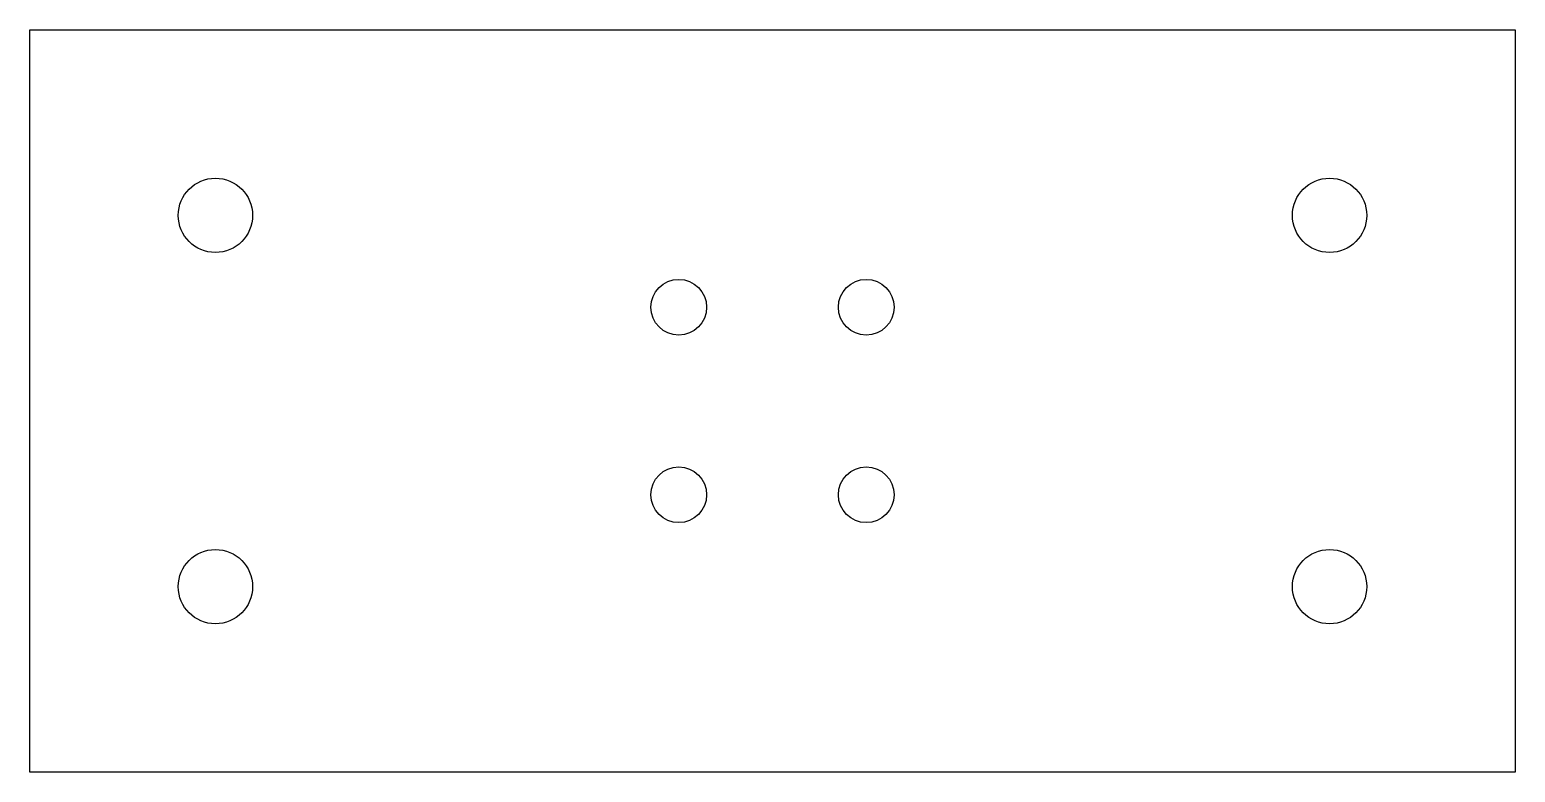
# Model space of a CAD drawing. Header units: millimetres. Extents: x -40 to 40, y -20 to 20.
import ezdxf

# ---------------------------------------------------------------- set-up
doc = ezdxf.new("R2010")
doc.units = ezdxf.units.MM
doc.layers.add('Sketch', color=7, linetype='CONTINUOUS')

msp = doc.modelspace()

# ---------------------------------------------------------------- linework, layer by layer
at = {"layer": 'Sketch'}
for p, q in [((-40, 20), (40, 20)), ((-40, -20), (-40, 20)), ((40, 20), (40, -20)), ((40, -20), (-40, -20))]:
    msp.add_line(p, q, dxfattribs=at)
for centre, radius in [((-30, 10), 2), ((30, 10), 2), ((-5.05, 5.05), 1.5), ((5.05, 5.05), 1.5), ((-5.05, -5.05), 1.5), ((5.05, -5.05), 1.5), ((-30, -10), 2), ((30, -10), 2)]:
    msp.add_circle(centre, radius, dxfattribs=at)

doc.saveas('drawing.dxf')
